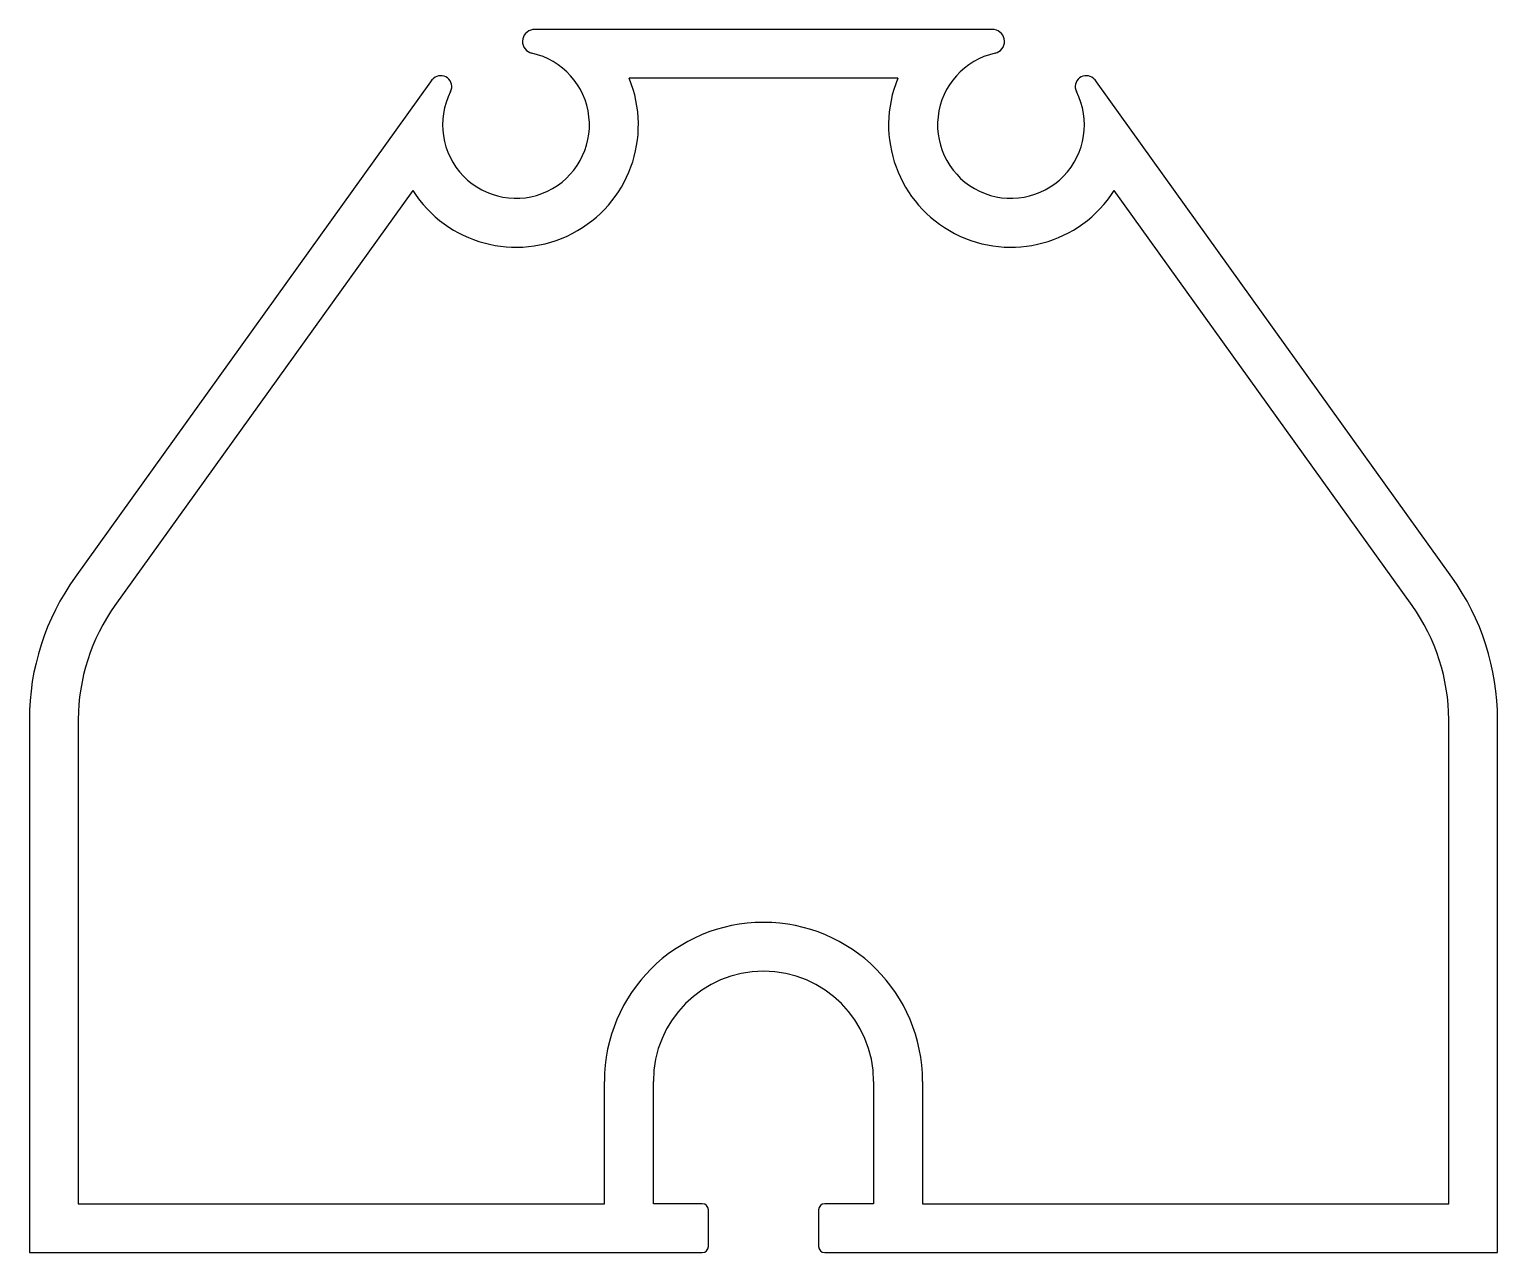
# Model space of a CAD drawing. Extents: x 114.6 to 174.6, y 97.4 to 147.4.
import ezdxf

# ---------------------------------------------------------------- set-up
doc = ezdxf.new("R2010")
doc.units = 0
doc.layers.get('0').update_dxf_attribs({"linetype": 'CONTINUOUS'})

msp = doc.modelspace()

# ---------------------------------------------------------------- linework, layer by layer
at = {"color": 7, "linetype": 'CONTINUOUS'}
for p, q in [((153.866, 147.362), (135.24, 147.362)), ((130.947, 145.222), (116.427, 124.974)), ((150.043, 145.362), (139.064, 145.362)), ((172.68, 124.974), (158.159, 145.222)), ((130.22, 140.776), (118.052, 123.809)), ((171.055, 123.809), (158.887, 140.776)), ((114.553, 119.147), (114.553, 97.362)), ((116.553, 119.147), (116.553, 99.362)), ((172.553, 99.362), (172.553, 119.147)), ((174.553, 97.362), (174.553, 119.147)), ((138.053, 99.362), (138.053, 104.362)), ((140.053, 99.362), (140.053, 104.362)), ((149.053, 104.362), (149.053, 99.362)), ((151.053, 104.362), (151.053, 99.362)), ((116.553, 99.362), (138.053, 99.362)), ((142.053, 99.362), (140.053, 99.362)), ((142.303, 97.612), (142.303, 99.112)), ((146.803, 99.112), (146.803, 97.612)), ((149.053, 99.362), (147.053, 99.362)), ((151.053, 99.362), (172.553, 99.362)), ((114.553, 97.362), (142.053, 97.362)), ((147.053, 97.362), (174.553, 97.362))]:
    msp.add_line(p, q, dxfattribs=at)
for centre, radius, start, end in [((135.197, 146.866), 0.492, 98.5593, 257.48523), ((135.244, 146.552), 0.809, 90.27804, 98.5593), ((153.862, 146.552), 0.809, 81.4407, 89.72196), ((153.91, 146.866), 0.492, 282.51477, 81.4407), ((134.44, 143.457), 3, 153.0647, 77.48523), ((154.666, 143.457), 3, 102.51477, 26.9353), ((134.44, 143.457), 5, 212.42479, 22.38621), ((131.596, 144.758), 0.798, 131.3999, 144.41475), ((131.366, 145.02), 0.449, 333.0647, 131.3999), ((154.666, 143.457), 5, 157.61379, 327.57521), ((157.741, 145.02), 0.449, 48.6001, 206.9353), ((157.51, 144.758), 0.798, 35.58525, 48.6001), ((124.553, 119.147), 10, 144.35506, 180), ((164.553, 119.147), 10, 360, 35.64494), ((124.553, 119.147), 8, 144.35506, 180), ((164.553, 119.147), 8, 360, 35.64494), ((144.553, 104.362), 6.5, 0, 180), ((144.553, 104.362), 4.5, 0, 180), ((142.053, 99.112), 0.25, 0, 90), ((147.053, 99.112), 0.25, 90, 180), ((142.053, 97.612), 0.25, 270, 0), ((147.053, 97.612), 0.25, 180, 270)]:
    msp.add_arc(centre, radius, start, end, dxfattribs=at)

doc.saveas('drawing.dxf')
